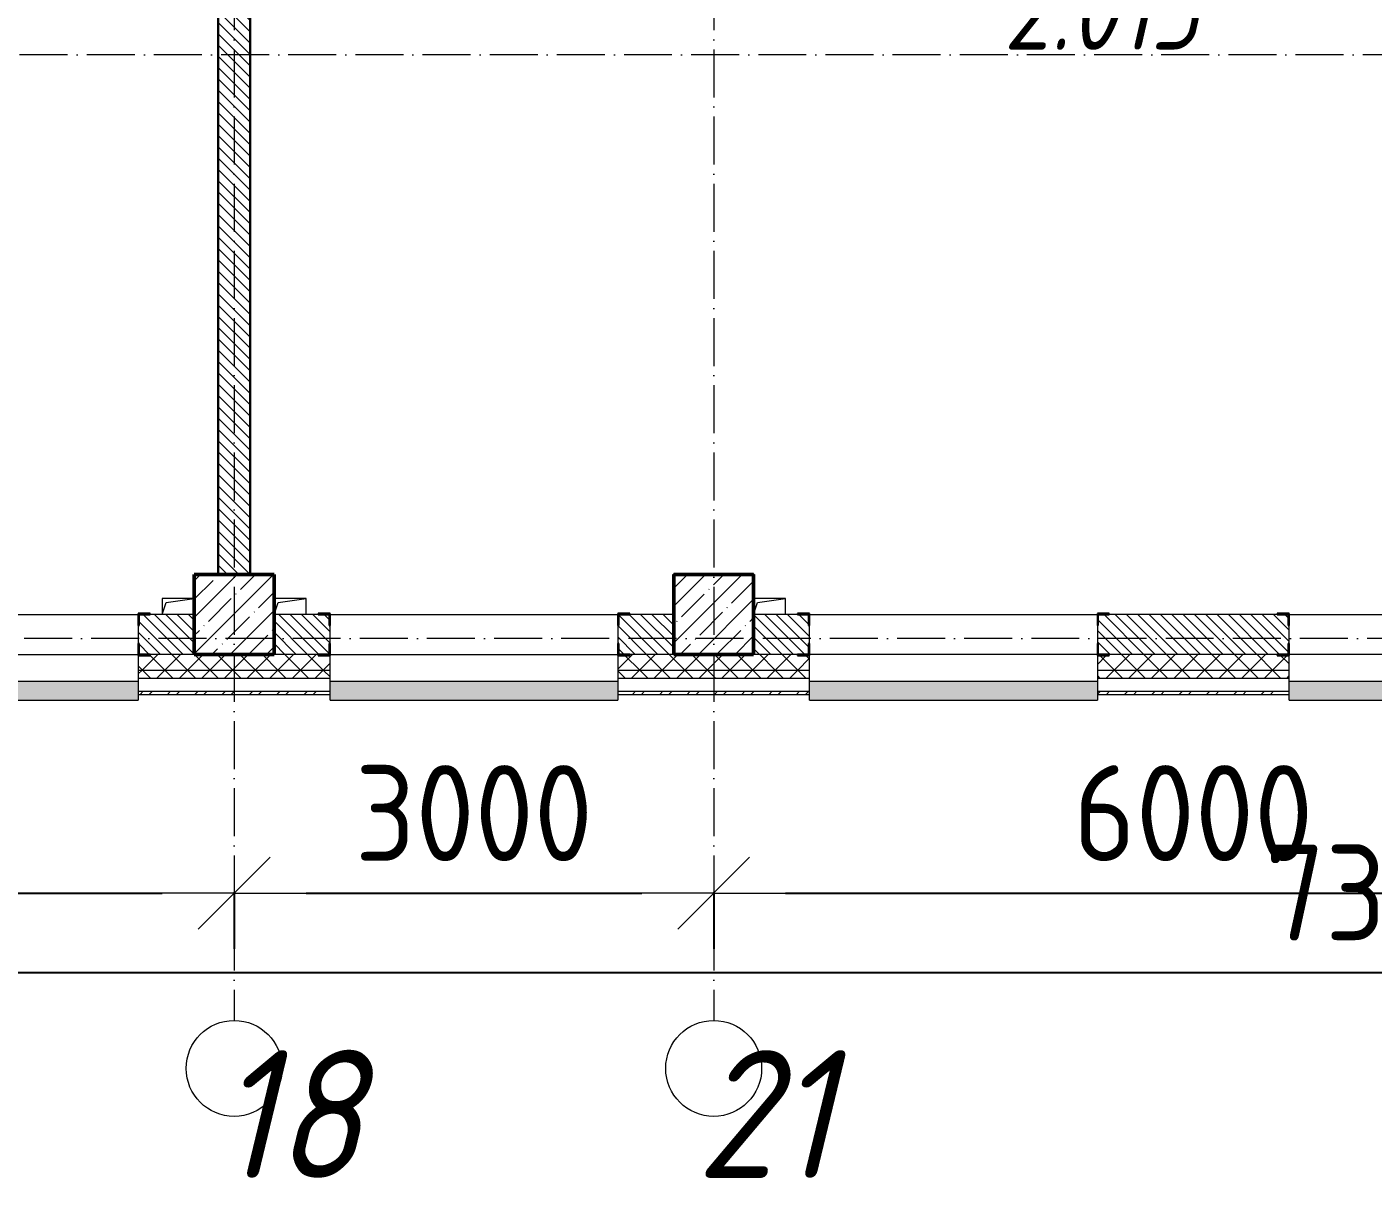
# Model space of a CAD drawing. Header units: millimetres. Extents: x 2294 to 908349, y -83289 to 219220.
# Drawn here: x 33216 to 41638, y 57931 to 65131 of the extents above; entities that cross this region are included whole.
import ezdxf

# ---------------------------------------------------------------- set-up
doc = ezdxf.new("R2010")
doc.units = ezdxf.units.MM
doc.linetypes.add('50_200_ШТРИХ_1Т_ш5_п1_п1_', pattern=[700, 500, -100, 0, -100])
for name, color, linetype, lineweight in [('2.4) ПГП вычит ЖБбалки 0.4 м -', 24, 'Continuous', 30), ('3.3) Вычитаем ЖБбалки 0.4м -', 31, 'Continuous', 30), ('A-____-____-DIMS', 7, 'Continuous', 9), ('A-GENM-____-MCUT', 7, 'Continuous', 25), ('A-GENM-____-OTLN', 7, 'Continuous', 9), ('A-GENM-____-OTLN-1', 7, 'Continuous', 25), ('A-GLAZ-____-OTLN', 7, 'Continuous', 9), ('A-WALL-____-MCUT', 7, 'Continuous', 13), ('A-WALL-____-MCUT-1', 7, 'Continuous', 9), ('A-WALL-____-OTLN', 7, 'Continuous', 9), ('A-WALL-____-PATT-1', 7, 'Continuous', 9), ('A-WALL-FNSH-MCUT-1', 7, 'Continuous', 9), ('S-COLS-____-MCUT', 7, 'Continuous', 50), ('S-COLS-____-OTLN', 7, 'Continuous', 9), ('S-GRID-____-IDEN', 7, 'Continuous', 9), ('S-GRID-____-OTLN-1', 7, '50_200_ШТРИХ_1Т_ш5_п1_п1_', 9), ('Марки помещений', 7, 'Continuous', 9)]:
    doc.layers.add(name, color=color, linetype=linetype, lineweight=lineweight)
doc.layers.add('A-GLAZ-____-OTLN-1', color=7, linetype='Continuous', lineweight=9, true_color=0xc0c0c0)
doc.styles.add('ISOCPEUR_I_2', font='isocpeui.ttf', dxfattribs={"width": 0.85, "height": 2.3})
doc.styles.add('ISOCPEUR_I_9', font='isocpeui.ttf', dxfattribs={"width": 0.9, "height": 250})
doc.styles.add('СПДС', font='isocpeur.ttf', dxfattribs={"width": 0.9})
doc.dimstyles.new('Размера А3', dxfattribs={"dimtxt": 800, "dimasz": 450, "dimexe": 350, "dimexo": 100, "dimgap": 200, "dimtad": 1, "dimdec": 0, "dimrnd": 10, "dimzin": 0, "dimdsep": 46, "dimtxsty": 'СПДС', "dimblk": 'ARROWHEAD_6', "dimcen": 1, "dimclrd": 5, "dimclre": 5, "dimclrt": 5, "dimazin": 0, "dimtfac": 1, "dimtdec": 0, "dimtmove": 2, "dimatfit": 3, "dimfxl": 1, "dimtolj": 1, "dimtzin": 0, "dimarcsym": 0})
pattern_1 = [(135, (7562.787, 6025.276), (-35.35534, -35.35534), [])]
pattern_2 = [(45, (7562.79, 6025.28), (-70.71068, 70.71068), []), (135, (7562.79, 6025.28), (-70.71068, -70.71068), [])]

# ---------------------------------------------------------------- blocks, each defined once
blk = doc.blocks.new('BSC_Колонна _Прямоугольная - 500х500-25642906-АР1_План отверстий 2 этажа в осях 1-64_Ю-ЯЯ')
at = {"layer": 'S-COLS-____-OTLN'}
h = blk.add_hatch(dxfattribs=at)
h.set_pattern_fill('FP_20', color=256, style=0, pattern_type=2)
h.set_pattern_definition([(45, (-26950, -55431.04), (-114.04925, 114.04925), []), (45, (-26835.95, -55431.04), (-114.04925, 114.04925), [201.613, -40.323, 3.353, -36.97])])
h.paths.add_polyline_path([(-250, -250), (250, -250), (250, 250), (-250, 250), (-250, 179.1)], flags=0)
at = {"layer": 'S-COLS-____-MCUT'}
for p, q in [((250, 250), (-250, 250)), ((-250, 250), (-250, -250)), ((250, -250), (250, 250)), ((-250, -250), (250, -250))]:
    blk.add_line(p, q, dxfattribs=at)
blk = doc.blocks.new('BSC_Колонна _Прямоугольная - 500х500-V47-АР1_План отверстий 2 этажа в осях 1-64_Ю-ЯЯ')
at = {"layer": 'S-COLS-____-OTLN'}
h = blk.add_hatch(dxfattribs=at)
h.set_pattern_fill('FP_57', color=256, style=0, pattern_type=2)
h.set_pattern_definition([(45, (-29950, -55431.04), (-114.04925, 114.04925), []), (45, (-29835.95, -55431.04), (-114.04925, 114.04925), [201.613, -40.323, 3.353, -36.97])])
h.paths.add_polyline_path([(-250, -250), (250, -250), (250, 250), (-250, 250)], flags=0)
at = {"layer": 'S-COLS-____-MCUT'}
for p, q in [((250, 250), (-250, 250)), ((-250, 250), (-250, -250)), ((250, -250), (250, 250)), ((-250, -250), (250, -250))]:
    blk.add_line(p, q, dxfattribs=at)
blk = doc.blocks.new('Фахверк_СКБ_Уголок - 250_2700-27497298-АР1_План отверстий 2 этажа в осях 1-64_Ю-ЯЯ')
at = {"layer": 'A-GENM-____-MCUT'}
for p, q in [((200, 181), (125, 181)), ((125, 181), (125, 106)), ((131, 106), (131, 175)), ((131, 175), (200, 175)), ((200, 175), (200, 181)), ((125, 106), (131, 106)), ((131, -6), (125, -6)), ((125, -6), (125, -81)), ((125, -81), (200, -81)), ((131, -75), (131, -6)), ((200, -75), (131, -75)), ((200, -81), (200, -75))]:
    blk.add_line(p, q, dxfattribs=at)
blk = doc.blocks.new('AR_Отверстие прямоугольное _в плите_ - AR_Отверстие прямоугольное _в плите_-V167-АР1_План отверстий 2 этажа в осях 1-64_Ю-ЯЯ')
at = {"layer": 'A-GENM-____-OTLN'}
for p, q in [((100, 50), (-100, 50)), ((-100, -50), (-75, 25)), ((-75, 25), (100, 50)), ((100, -50), (100, 50))]:
    blk.add_line(p, q, dxfattribs=at)
blk = doc.blocks.new('AR_Отверстие прямоугольное _в плите_ - AR_Отверстие прямоугольное _в плите_-V175-АР1_План отверстий 2 этажа в осях 1-64_Ю-ЯЯ')
at = {"layer": 'A-GENM-____-OTLN'}
for p, q in [((100, 50), (-100, 50)), ((-100, 50), (-100, -50)), ((-100, -50), (-75, 25)), ((-75, 25), (100, 50))]:
    blk.add_line(p, q, dxfattribs=at)
blk = doc.blocks.new('Отлив_СКБ - Отлив витража_120_НВФ-31885687-АР1_План отверстий 2 этажа в осях 1-64_Ю-ЯЯ')
at = {"layer": 'A-GLAZ-____-OTLN-1'}
for points in [[(0, 0), (0, -2), (1800, -2), (1800, 0), (1023.3, 0)], [(0, -83), (0, -120), (1800, -120), (1800, -2), (0, -2), (0, -63)]]:
    blk.add_hatch(color=256, dxfattribs=at).paths.add_polyline_path(points, flags=0)
at = {"layer": 'A-GLAZ-____-OTLN'}
for p, q in [((0, 0), (1800, 0)), ((1800, -2), (0, -2)), ((0, -120), (0, -83)), ((1800, -83), (1800, -120)), ((0, -120), (1800, -120))]:
    blk.add_line(p, q, dxfattribs=at)
blk = doc.blocks.new('2floor')
at = {"layer": 'A-WALL-____-PATT-1'}
h = blk.add_hatch(dxfattribs=at)
h.set_pattern_fill('FP_6', color=256, style=0, pattern_type=2)
h.set_pattern_definition(pattern_1)
h.paths.add_polyline_path([(34412.8, 61706.3), (34612.8, 61706.3), (34612.8, 65200.3), (34543.8, 65200.3), (34543.8, 65206.3), (34612.8, 65206.3), (34612.8, 68706.3), (34412.8, 68706.3), (34412.8, 65206.3), (34481.8, 65206.3), (34481.8, 65200.3), (34412.8, 65200.3), (34412.8, 63249.9)], flags=0)
h = blk.add_hatch(dxfattribs=at)
h.set_pattern_fill('FP_6', color=256, style=0, pattern_type=2)
h.set_pattern_definition(pattern_1)
h.paths.add_polyline_path([(34060.1, 61206.3), (34262.8, 61206.3), (34262.8, 61456.3), (33918.8, 61456.3), (33918.8, 61387.3), (33912.8, 61387.3), (33912.8, 61275.3), (33918.8, 61275.3), (33918.8, 61206.3), (33987.8, 61206.3)], flags=0)
h.paths.add_polyline_path([(32037.8, 61206.3), (32106.8, 61206.3), (32106.8, 61275.3), (32112.8, 61275.3), (32112.8, 61387.3), (32106.8, 61387.3), (32106.8, 61456.3), (30918.8, 61456.3), (30918.8, 61387.3), (30912.8, 61387.3), (30912.8, 61275.3), (30918.8, 61275.3), (30918.8, 61206.3), (31408.9, 61206.3)], flags=0)
h.paths.add_polyline_path([(28856.8, 61206.3), (29106.8, 61206.3), (29106.8, 61275.3), (29112.8, 61275.3), (29112.8, 61387.3), (29106.8, 61387.3), (29106.8, 61456.3), (28762.8, 61456.3), (28762.8, 61206.3)], flags=0)
h = blk.add_hatch(dxfattribs=at)
h.set_pattern_fill('FP_6', color=256, style=0, pattern_type=2)
h.set_pattern_definition(pattern_1)
h.paths.add_polyline_path([(36987.8, 61206.3), (37262.8, 61206.3), (37262.8, 61456.3), (36918.8, 61456.3), (36918.8, 61387.3), (36912.8, 61387.3), (36912.8, 61275.3), (36918.8, 61275.3), (36918.8, 61206.3)], flags=0)
h.paths.add_polyline_path([(34762.8, 61206.3), (35106.8, 61206.3), (35106.8, 61275.3), (35112.8, 61275.3), (35112.8, 61387.3), (35106.8, 61387.3), (35106.8, 61456.3), (34762.8, 61456.3)], flags=0)
h = blk.add_hatch(dxfattribs=at)
h.set_pattern_fill('FP_6', color=256, style=0, pattern_type=2)
h.set_pattern_definition(pattern_1)
h.paths.add_polyline_path([(42918.8, 61206.3), (43262.8, 61206.3), (43262.8, 61456.3), (42918.8, 61456.3), (42918.8, 61387.3), (42912.8, 61387.3), (42912.8, 61275.3), (42918.8, 61275.3)], flags=0)
h.paths.add_polyline_path([(41037.8, 61206.3), (41106.8, 61206.3), (41106.8, 61275.3), (41112.8, 61275.3), (41112.8, 61387.3), (41106.8, 61387.3), (41106.8, 61456.3), (39918.8, 61456.3), (39918.8, 61387.3), (39912.8, 61387.3), (39912.8, 61275.3), (39918.8, 61275.3), (39918.8, 61206.3), (39987.8, 61206.3)], flags=0)
h.paths.add_polyline_path([(38106.8, 61206.3), (38106.8, 61275.3), (38112.8, 61275.3), (38112.8, 61387.3), (38106.8, 61387.3), (38106.8, 61456.3), (37762.8, 61456.3), (37762.8, 61206.3), (38037.8, 61206.3)], flags=0)
h = blk.add_hatch(dxfattribs=at)
h.set_pattern_fill('FP_1', color=256, style=0, pattern_type=2)
h.set_pattern_definition(pattern_2)
h.paths.add_polyline_path([(81782.6, 61106.3), (81862.8, 61106.3), (81862.8, 61206.3), (75512.8, 61206.3), (75512.8, 61106.3), (78247.6, 61106.3)], flags=0)
h.paths.add_polyline_path([(72562.8, 61106.3), (74512.8, 61106.3), (74512.8, 61206.3), (72637.8, 61206.3), (72637.8, 61200.3), (72562.8, 61200.3)], flags=0)
h.paths.add_polyline_path([(71562.8, 61106.3), (71562.8, 61200.3), (71487.8, 61200.3), (71487.8, 61206.3), (70537.8, 61206.3), (70537.8, 61200.3), (70462.8, 61200.3), (70462.8, 61106.3), (71177.6, 61106.3)], flags=0)
h.paths.add_polyline_path([(67642.6, 61106.3), (68662.8, 61106.3), (68662.8, 61200.3), (68587.8, 61200.3), (68587.8, 61206.3), (67537.8, 61206.3), (67537.8, 61200.3), (67462.8, 61200.3), (67462.8, 61106.3), (67537.8, 61106.3)], flags=0)
h.paths.add_polyline_path([(65662.8, 61106.3), (65662.8, 61200.3), (65587.8, 61200.3), (65587.8, 61206.3), (64537.8, 61206.3), (64537.8, 61200.3), (64462.8, 61200.3), (64462.8, 61106.3), (64991.4, 61106.3)], flags=0)
h.paths.add_polyline_path([(61898.3, 61106.3), (62662.8, 61106.3), (62662.8, 61200.3), (62587.8, 61200.3), (62587.8, 61206.3), (61537.8, 61206.3), (61537.8, 61200.3), (61462.8, 61200.3), (61462.8, 61106.3), (61812.8, 61106.3)], flags=0)
h.paths.add_polyline_path([(59587.8, 61106.3), (59662.8, 61106.3), (59662.8, 61200.3), (59587.8, 61200.3), (59587.8, 61206.3), (58537.8, 61206.3), (58537.8, 61200.3), (58462.8, 61200.3), (58462.8, 61106.3), (58805.1, 61106.3)], flags=0)
h.paths.add_polyline_path([(55462.8, 61106.3), (56662.8, 61106.3), (56662.8, 61200.3), (56587.8, 61200.3), (56587.8, 61206.3), (55537.8, 61206.3), (55537.8, 61200.3), (55462.8, 61200.3)], flags=0)
h.paths.add_polyline_path([(50037.8, 61106.3), (50112.8, 61106.3), (50112.8, 61200.3), (50037.8, 61200.3), (50037.8, 61206.3), (48987.8, 61206.3), (48987.8, 61200.3), (48912.8, 61200.3), (48912.8, 61106.3), (49967.6, 61106.3)], flags=0)
h.paths.add_polyline_path([(51987.8, 61106.3), (53662.8, 61106.3), (53662.8, 61200.3), (53587.8, 61200.3), (53587.8, 61206.3), (51987.8, 61206.3), (51987.8, 61200.3), (51912.8, 61200.3), (51912.8, 61106.3)], flags=0)
h.paths.add_polyline_path([(47037.8, 61106.3), (47112.8, 61106.3), (47112.8, 61200.3), (47037.8, 61200.3), (47037.8, 61206.3), (45987.8, 61206.3), (45987.8, 61200.3), (45912.8, 61200.3), (45912.8, 61106.3), (46762.8, 61106.3)], flags=0)
h.paths.add_polyline_path([(44112.8, 61106.3), (44112.8, 61200.3), (44037.8, 61200.3), (44037.8, 61206.3), (42987.8, 61206.3), (42987.8, 61200.3), (42912.8, 61200.3), (42912.8, 61106.3), (43781.4, 61106.3)], flags=0)
h.paths.add_polyline_path([(39912.8, 61106.3), (41112.8, 61106.3), (41112.8, 61200.3), (41037.8, 61200.3), (41037.8, 61206.3), (39987.8, 61206.3), (39987.8, 61200.3), (39912.8, 61200.3)], flags=0)
h.paths.add_polyline_path([(38112.8, 61106.3), (38112.8, 61200.3), (38037.8, 61200.3), (38037.8, 61206.3), (36987.8, 61206.3), (36987.8, 61200.3), (36912.8, 61200.3), (36912.8, 61106.3), (38037.8, 61106.3)], flags=0)
h.paths.add_polyline_path([(34262.8, 61106.3), (35112.8, 61106.3), (35112.8, 61200.3), (35037.8, 61200.3), (35037.8, 61206.3), (33987.8, 61206.3), (33987.8, 61200.3), (33912.8, 61200.3), (33912.8, 61106.3), (34060.1, 61106.3)], flags=0)
h.paths.add_polyline_path([(32112.8, 61106.3), (32112.8, 61200.3), (32037.8, 61200.3), (32037.8, 61206.3), (30987.8, 61206.3), (30987.8, 61200.3), (30912.8, 61200.3), (30912.8, 61106.3), (31408.9, 61106.3)], flags=0)
h.paths.add_polyline_path([(29112.8, 61106.3), (29112.8, 61200.3), (29037.8, 61200.3), (29037.8, 61206.3), (27987.8, 61206.3), (27987.8, 61200.3), (27912.8, 61200.3), (27912.8, 61106.3), (29037.8, 61106.3)], flags=0)
h.paths.add_polyline_path([(26112.8, 61106.3), (26112.8, 61200.3), (26037.8, 61200.3), (26037.8, 61206.3), (24987.8, 61206.3), (24987.8, 61200.3), (24912.8, 61200.3), (24912.8, 61106.3), (26106.4, 61106.3)], flags=0)
h.paths.add_polyline_path([(23912.8, 61106.3), (23912.8, 61200.3), (23837.8, 61200.3), (23837.8, 61206.3), (14112.8, 61206.3), (14112.8, 61106.3), (23455.1, 61106.3)], flags=0)
h.paths.add_polyline_path([(13112.8, 61106.3), (13112.8, 61206.3), (5112.8, 61206.3), (5112.8, 61106.3), (11082.6, 61106.3)], flags=0)
h = blk.add_hatch(dxfattribs=at)
h.set_pattern_fill('FP_1', color=256, style=0, pattern_type=2)
h.set_pattern_definition(pattern_2)
h.paths.add_polyline_path([(81862.8, 61056.3), (81862.8, 61106.3), (75512.8, 61106.3), (75512.8, 61056.3), (81782.6, 61056.3)], flags=0)
h.paths.add_polyline_path([(74512.8, 61056.3), (74512.8, 61106.3), (72562.8, 61106.3), (72562.8, 61056.3), (72945.1, 61056.3)], flags=0)
h.paths.add_polyline_path([(71562.8, 61056.3), (71562.8, 61106.3), (70462.8, 61106.3), (70462.8, 61056.3), (71177.6, 61056.3)], flags=0)
h.paths.add_polyline_path([(68662.8, 61056.3), (68662.8, 61106.3), (67462.8, 61106.3), (67462.8, 61056.3), (67642.6, 61056.3)], flags=0)
h.paths.add_polyline_path([(65662.8, 61056.3), (65662.8, 61106.3), (64462.8, 61106.3), (64462.8, 61056.3), (64991.4, 61056.3)], flags=0)
h.paths.add_polyline_path([(62662.8, 61056.3), (62662.8, 61106.3), (61462.8, 61106.3), (61462.8, 61056.3), (62340.1, 61056.3)], flags=0)
h.paths.add_polyline_path([(58462.8, 61056.3), (59662.8, 61056.3), (59662.8, 61106.3), (58462.8, 61106.3)], flags=0)
h.paths.add_polyline_path([(56153.9, 61056.3), (56662.8, 61056.3), (56662.8, 61106.3), (55462.8, 61106.3), (55462.8, 61056.3)], flags=0)
h.paths.add_polyline_path([(51912.8, 61056.3), (53662.8, 61056.3), (53662.8, 61106.3), (51912.8, 61106.3)], flags=0)
h.paths.add_polyline_path([(48912.8, 61056.3), (50112.8, 61056.3), (50112.8, 61106.3), (48912.8, 61106.3)], flags=0)
h.paths.add_polyline_path([(47112.8, 61056.3), (47112.8, 61106.3), (45912.8, 61106.3), (45912.8, 61056.3), (46432.6, 61056.3)], flags=0)
h.paths.add_polyline_path([(41112.8, 61056.3), (41112.8, 61106.3), (39912.8, 61106.3), (39912.8, 61056.3)], flags=0)
h.paths.add_polyline_path([(42912.8, 61056.3), (44112.8, 61056.3), (44112.8, 61106.3), (42912.8, 61106.3)], flags=0)
h.paths.add_polyline_path([(38112.8, 61056.3), (38112.8, 61106.3), (36912.8, 61106.3), (36912.8, 61056.3), (37595.1, 61056.3)], flags=0)
h.paths.add_polyline_path([(35112.8, 61056.3), (35112.8, 61106.3), (33912.8, 61106.3), (33912.8, 61056.3), (34943.9, 61056.3)], flags=0)
h.paths.add_polyline_path([(30912.8, 61056.3), (32112.8, 61056.3), (32112.8, 61106.3), (30912.8, 61106.3)], flags=0)
h.paths.add_polyline_path([(29112.8, 61056.3), (29112.8, 61106.3), (27912.8, 61106.3), (27912.8, 61056.3), (28757.6, 61056.3)], flags=0)
h.paths.add_polyline_path([(26106.4, 61056.3), (26112.8, 61056.3), (26112.8, 61106.3), (24912.8, 61106.3), (24912.8, 61056.3), (25222.6, 61056.3)], flags=0)
h.paths.add_polyline_path([(23912.8, 61056.3), (23912.8, 61106.3), (14112.8, 61106.3), (14112.8, 61056.3), (23455.1, 61056.3)], flags=0)
h.paths.add_polyline_path([(13112.8, 61056.3), (13112.8, 61106.3), (5012.8, 61106.3), (5012.8, 61056.3), (11082.6, 61056.3)], flags=0)
h = blk.add_hatch(dxfattribs=at)
h.set_pattern_fill('FP_3', color=256, style=0, pattern_type=2)
h.set_pattern_definition([(45, (7562.79, 6025.28), (-85.53659, 85.53659), []), (45, (7619.81, 6025.28), (-85.53659, 85.53659), [])])
h.paths.add_polyline_path([(52777.8, 60956.3), (52777.8, 60976.3), (51912.8, 60976.3), (51912.8, 60956.3), (52618.9, 60956.3)], flags=0)
h.paths.add_polyline_path([(49967.6, 60956.3), (50112.8, 60956.3), (50112.8, 60976.3), (48912.8, 60976.3), (48912.8, 60956.3)], flags=0)
h.paths.add_polyline_path([(46432.6, 60956.3), (47112.8, 60956.3), (47112.8, 60976.3), (45912.8, 60976.3), (45912.8, 60956.3)], flags=0)
h.paths.add_polyline_path([(44112.8, 60956.3), (44112.8, 60976.3), (42912.8, 60976.3), (42912.8, 60956.3), (43781.4, 60956.3)], flags=0)
h.paths.add_polyline_path([(41112.8, 60956.3), (41112.8, 60976.3), (39912.8, 60976.3), (39912.8, 60956.3)], flags=0)
h.paths.add_polyline_path([(38112.8, 60956.3), (38112.8, 60976.3), (36912.8, 60976.3), (36912.8, 60956.3), (37595.1, 60956.3)], flags=0)
h.paths.add_polyline_path([(34943.9, 60956.3), (35112.8, 60956.3), (35112.8, 60976.3), (33912.8, 60976.3), (33912.8, 60956.3), (34060.1, 60956.3)], flags=0)
h.paths.add_polyline_path([(32112.8, 60956.3), (32112.8, 60976.3), (30912.8, 60976.3), (30912.8, 60956.3), (31408.9, 60956.3)], flags=0)
h.paths.add_polyline_path([(28757.6, 60956.3), (29112.8, 60956.3), (29112.8, 60976.3), (27912.8, 60976.3), (27912.8, 60956.3)], flags=0)
h.paths.add_polyline_path([(24912.8, 60956.3), (26112.8, 60956.3), (26112.8, 60976.3), (24912.8, 60976.3)], flags=0)
h.paths.add_polyline_path([(23912.8, 60956.3), (23912.8, 60976.3), (14112.8, 60976.3), (14112.8, 60956.3), (23455.1, 60956.3)], flags=0)
h.paths.add_polyline_path([(13112.8, 60956.3), (13112.8, 60976.3), (4882.8, 60976.3), (4882.8, 60956.3), (11082.6, 60956.3)], flags=0)
at = {"layer": '2.4) ПГП вычит ЖБбалки 0.4 м -'}
for points in [[(34412.8, 68356.3), (34412.8, 61706.3)], [(34612.8, 61706.3), (34612.8, 68306.3)]]:
    blk.add_lwpolyline(points, dxfattribs=at)
at = {"layer": '3.3) Вычитаем ЖБбалки 0.4м -'}
blk.add_lwpolyline([(37262.8, 61456.3), (37262.8, 61706.3), (37762.8, 61706.3), (37762.8, 61456.3)], dxfattribs=at)
at = {"layer": 'A-WALL-____-MCUT'}
for p, q in [((34412.8, 65131.3), (34412.8, 61706.3)), ((34612.8, 61706.3), (34612.8, 65131.3)), ((34262.8, 61456.3), (33987.8, 61456.3)), ((35037.8, 61456.3), (34762.8, 61456.3)), ((37262.8, 61456.3), (36987.8, 61456.3)), ((38037.8, 61456.3), (37762.8, 61456.3)), ((41037.8, 61456.3), (39987.8, 61456.3)), ((33912.8, 61387.3), (33912.8, 61275.3)), ((35112.8, 61275.3), (35112.8, 61387.3)), ((36912.8, 61387.3), (36912.8, 61275.3)), ((38112.8, 61275.3), (38112.8, 61387.3)), ((39912.8, 61387.3), (39912.8, 61275.3)), ((41112.8, 61275.3), (41112.8, 61387.3)), ((33912.8, 61200.3), (33912.8, 60976.3)), ((35112.8, 60976.3), (35112.8, 61200.3)), ((36912.8, 61200.3), (36912.8, 60976.3)), ((38112.8, 60976.3), (38112.8, 61200.3)), ((39912.8, 61200.3), (39912.8, 60976.3)), ((41112.8, 60976.3), (41112.8, 61200.3)), ((33912.8, 60976.3), (35112.8, 60976.3)), ((36912.8, 60976.3), (38112.8, 60976.3)), ((39912.8, 60976.3), (41112.8, 60976.3))]:
    blk.add_line(p, q, dxfattribs=at)
at = {"layer": 'A-WALL-____-MCUT-1'}
for p, q in [((34262.8, 61206.3), (33987.8, 61206.3)), ((35037.8, 61206.3), (34762.8, 61206.3)), ((37262.8, 61206.3), (36987.8, 61206.3)), ((38037.8, 61206.3), (37762.8, 61206.3)), ((41037.8, 61206.3), (39987.8, 61206.3)), ((35112.8, 61106.3), (33912.8, 61106.3)), ((35112.8, 61056.3), (33912.8, 61056.3)), ((38112.8, 61106.3), (36912.8, 61106.3)), ((38112.8, 61056.3), (36912.8, 61056.3)), ((41112.8, 61106.3), (39912.8, 61106.3)), ((41112.8, 61056.3), (39912.8, 61056.3))]:
    blk.add_line(p, q, dxfattribs=at)
at = {"layer": 'A-WALL-____-OTLN'}
for p, q in [((32112.8, 61456.3), (33912.8, 61456.3)), ((35112.8, 61456.3), (36912.8, 61456.3)), ((38112.8, 61456.3), (39912.8, 61456.3)), ((41112.8, 61456.3), (42912.8, 61456.3)), ((32112.8, 61206.3), (33912.8, 61206.3)), ((35112.8, 61206.3), (36912.8, 61206.3)), ((39912.8, 61206.3), (38112.8, 61206.3)), ((42912.8, 61206.3), (41112.8, 61206.3))]:
    blk.add_line(p, q, dxfattribs=at)
at = {"layer": 'A-WALL-FNSH-MCUT-1'}
for p, q in [((33912.8, 60976.3), (33912.8, 60976.3)), ((33912.8, 60976.3), (33912.8, 60956.3)), ((35112.8, 60956.3), (35112.8, 60976.3)), ((36912.8, 60976.3), (36912.8, 60956.3)), ((38112.8, 60956.3), (38112.8, 60976.3)), ((39912.8, 60976.3), (39912.8, 60976.3)), ((39912.8, 60976.3), (39912.8, 60956.3)), ((41112.8, 60956.3), (41112.8, 60976.3)), ((33912.8, 60956.3), (35112.8, 60956.3)), ((36912.8, 60956.3), (38112.8, 60956.3)), ((39912.8, 60956.3), (41112.8, 60956.3))]:
    blk.add_line(p, q, dxfattribs=at)
at = {"layer": 'A-GENM-____-OTLN'}
for name, p in [('AR_Отверстие прямоугольное _в плите_ - AR_Отверстие прямоугольное _в плите_-V175-АР1_План отверстий 2 этажа в осях 1-64_Ю-ЯЯ', (34162.8, 61506.3)), ('AR_Отверстие прямоугольное _в плите_ - AR_Отверстие прямоугольное _в плите_-V167-АР1_План отверстий 2 этажа в осях 1-64_Ю-ЯЯ', (34862.8, 61506.3)), ('AR_Отверстие прямоугольное _в плите_ - AR_Отверстие прямоугольное _в плите_-V167-АР1_План отверстий 2 этажа в осях 1-64_Ю-ЯЯ', (37862.8, 61506.3))]:
    blk.add_blockref(name, p, dxfattribs=at)
at = {"layer": 'A-GENM-____-OTLN-1'}
for p in [(33787.8, 61281.3), (36787.8, 61281.3), (39787.8, 61281.3)]:
    blk.add_blockref('Фахверк_СКБ_Уголок - 250_2700-27497298-АР1_План отверстий 2 этажа в осях 1-64_Ю-ЯЯ', p, dxfattribs=at)
at = {"layer": 'A-GENM-____-OTLN-1', "rotation": 180}
for p in [(35237.8, 61381.3), (38237.8, 61381.3), (41237.8, 61381.3)]:
    blk.add_blockref('Фахверк_СКБ_Уголок - 250_2700-27497298-АР1_План отверстий 2 этажа в осях 1-64_Ю-ЯЯ', p, dxfattribs=at)
at = {"layer": 'A-GLAZ-____-OTLN'}
for p in [(32112.8, 61039.3), (35112.8, 61039.3), (38112.8, 61039.3), (41112.8, 61039.3)]:
    blk.add_blockref('Отлив_СКБ - Отлив витража_120_НВФ-31885687-АР1_План отверстий 2 этажа в осях 1-64_Ю-ЯЯ', p, dxfattribs=at)
at = {"layer": 'S-COLS-____-OTLN'}
for name, p in [('BSC_Колонна _Прямоугольная - 500х500-25642906-АР1_План отверстий 2 этажа в осях 1-64_Ю-ЯЯ', (34512.8, 61456.3)), ('BSC_Колонна _Прямоугольная - 500х500-V47-АР1_План отверстий 2 этажа в осях 1-64_Ю-ЯЯ', (37512.8, 61456.3))]:
    blk.add_blockref(name, p, dxfattribs=at)
at = {"layer": 'Марки помещений', "insert": (39325.3, 65488.4), "char_height": 500, "width": 737.552, "attachment_point": 1, "style": 'ISOCPEUR_I_2'}
blk.add_mtext('2.013', dxfattribs=at)
blk = doc.blocks.new('Ось сетки - Круг_Ø6_00__ISO-2_5_0_9K_-25732049-АР1_План отверстий 3 этажа в осях 1-64_Ю-ЯЯ')
at = {"layer": 'S-GRID-____-IDEN'}
blk.add_circle((0, 0), 3, dxfattribs=at)
blk = doc.blocks.new('ARROWHEAD_6')
at = {"color": 0, "linetype": 'Continuous'}
for p, q in [((-0.5, -0.5), (0.5, 0.5)), ((0, 0), (-1, 0))]:
    blk.add_line(p, q, dxfattribs=at)
blk = doc.blocks.new('*D2770')
at = {"layer": 'A-____-____-DIMS', "color": 0, "lineweight": -2, "transparency": 16777216}
for p, q in [((186533.5, 59719.8), (186533.5, 59363.7)), ((186983.5, 59713.7), (192083.5, 59713.7)), ((192533.5, 59719.8), (192533.5, 59363.7))]:
    blk.add_line(p, q, dxfattribs=at)
at = {"layer": 'Defpoints', "color": 0, "transparency": 16777216}
for p in [(186533.5, 59819.8), (192533.5, 59819.8), (192533.5, 59713.7)]:
    blk.add_point(p, dxfattribs=at)
at = {"layer": 'A-____-____-DIMS', "color": 0, "lineweight": -2, "transparency": 16777216, "xscale": 450, "yscale": 450, "zscale": 450, "rotation": 180}
blk.add_blockref('ARROWHEAD_6', (186533.5, 59713.7), dxfattribs=at)
at = {"layer": 'A-____-____-DIMS', "color": 0, "lineweight": -2, "transparency": 16777216, "xscale": 450, "yscale": 450, "zscale": 450}
blk.add_blockref('ARROWHEAD_6', (192533.5, 59713.7), dxfattribs=at)
at = {"layer": 'A-____-____-DIMS', "color": 0, "transparency": 16777216, "insert": (189533.5, 60213.7), "char_height": 600, "attachment_point": 5, "style": 'СПДС'}
blk.add_mtext('\\A1;6000', dxfattribs=at)
blk = doc.blocks.new('*D2771')
at = {"layer": 'A-____-____-DIMS', "color": 0, "lineweight": -2, "transparency": 16777216}
for p, q in [((192533.5, 59719.8), (192533.5, 59363.7)), ((192983.5, 59713.7), (195083.5, 59713.7)), ((195533.5, 59719.8), (195533.5, 59363.7))]:
    blk.add_line(p, q, dxfattribs=at)
at = {"layer": 'Defpoints', "color": 0, "transparency": 16777216}
for p in [(192533.5, 59819.8), (195533.5, 59819.8), (195533.5, 59713.7)]:
    blk.add_point(p, dxfattribs=at)
at = {"layer": 'A-____-____-DIMS', "color": 0, "lineweight": -2, "transparency": 16777216, "xscale": 450, "yscale": 450, "zscale": 450, "rotation": 180}
blk.add_blockref('ARROWHEAD_6', (192533.5, 59713.7), dxfattribs=at)
at = {"layer": 'A-____-____-DIMS', "color": 0, "lineweight": -2, "transparency": 16777216, "xscale": 450, "yscale": 450, "zscale": 450}
blk.add_blockref('ARROWHEAD_6', (195533.5, 59713.7), dxfattribs=at)
at = {"layer": 'A-____-____-DIMS', "color": 0, "transparency": 16777216, "insert": (194033.5, 60213.7), "char_height": 600, "attachment_point": 5, "style": 'СПДС'}
blk.add_mtext('\\A1;3000', dxfattribs=at)
blk = doc.blocks.new('*D2772')
at = {"layer": 'A-____-____-DIMS', "color": 0, "lineweight": -2, "transparency": 16777216}
for p, q in [((195533.5, 59719.8), (195533.5, 59363.7)), ((195983.5, 59713.7), (201083.5, 59713.7)), ((201533.5, 59719.8), (201533.5, 59363.7))]:
    blk.add_line(p, q, dxfattribs=at)
at = {"layer": 'Defpoints', "color": 0, "transparency": 16777216}
for p in [(195533.5, 59819.8), (201533.5, 59819.8), (201533.5, 59713.7)]:
    blk.add_point(p, dxfattribs=at)
at = {"layer": 'A-____-____-DIMS', "color": 0, "lineweight": -2, "transparency": 16777216, "xscale": 450, "yscale": 450, "zscale": 450, "rotation": 180}
blk.add_blockref('ARROWHEAD_6', (195533.5, 59713.7), dxfattribs=at)
at = {"layer": 'A-____-____-DIMS', "color": 0, "lineweight": -2, "transparency": 16777216, "xscale": 450, "yscale": 450, "zscale": 450}
blk.add_blockref('ARROWHEAD_6', (201533.5, 59713.7), dxfattribs=at)
at = {"layer": 'A-____-____-DIMS', "color": 0, "transparency": 16777216, "insert": (198533.5, 60213.7), "char_height": 600, "attachment_point": 5, "style": 'СПДС'}
blk.add_mtext('\\A1;6000', dxfattribs=at)
blk = doc.blocks.new('*D2785')
at = {"layer": 'A-____-____-DIMS', "color": 0, "lineweight": -2, "transparency": 16777216}
for p, q in [((163233.5, 59223), (163233.5, 58866.9)), ((163683.5, 59216.9), (236183.5, 59216.9)), ((236633.5, 59223), (236633.5, 58866.9))]:
    blk.add_line(p, q, dxfattribs=at)
at = {"layer": 'Defpoints', "color": 0, "transparency": 16777216}
for p in [(163233.5, 59323), (236633.5, 59323), (236633.5, 59216.9)]:
    blk.add_point(p, dxfattribs=at)
at = {"layer": 'A-____-____-DIMS', "color": 0, "lineweight": -2, "transparency": 16777216, "xscale": 450, "yscale": 450, "zscale": 450, "rotation": 180}
blk.add_blockref('ARROWHEAD_6', (163233.5, 59216.9), dxfattribs=at)
at = {"layer": 'A-____-____-DIMS', "color": 0, "lineweight": -2, "transparency": 16777216, "xscale": 450, "yscale": 450, "zscale": 450}
blk.add_blockref('ARROWHEAD_6', (236633.5, 59216.9), dxfattribs=at)
at = {"layer": 'A-____-____-DIMS', "color": 0, "transparency": 16777216, "insert": (199933.5, 59716.9), "char_height": 600, "attachment_point": 5, "style": 'СПДС'}
blk.add_mtext('\\A1;73400', dxfattribs=at)
blk = doc.blocks.new('3osi')
at = {"layer": 'S-GRID-____-OTLN-1', "color": 251, "ltscale": 0.6, "true_color": 0x636466}
for p, q in [((192533.5, 96918.1), (192533.5, 58916.9)), ((195533.5, 96918.1), (195533.5, 58916.9)), ((241063.5, 64956.3), (160914.7, 64956.3)), ((269657.9, 61306.3), (160914.7, 61306.3))]:
    blk.add_line(p, q, dxfattribs=at)
at = {"layer": 'S-GRID-____-IDEN', "xscale": 99.99999999999993, "yscale": 99.99999999999993, "zscale": 99.99999999999993, "rotation": 180}
for p in [(192533.5, 58616.9), (195533.5, 58616.9)]:
    blk.add_blockref('Ось сетки - Круг_Ø6_00__ISO-2_5_0_9K_-25732049-АР1_План отверстий 3 этажа в осях 1-64_Ю-ЯЯ', p, dxfattribs=at)
at = {"layer": 'S-GRID-____-IDEN', "char_height": 800, "width": 346.329, "attachment_point": 1, "style": 'ISOCPEUR_I_9'}
for s, insert in [('18', (192423, 58730.8)), ('21', (195423, 58730.8))]:
    blk.add_mtext(s, dxfattribs=dict(at, insert=insert))
at = {"layer": 'A-____-____-DIMS'}
for base, p1, p2, picture, middle in [((192533.5, 59713.7), (186533.5, 59819.8), (192533.5, 59819.8), '*D2770', (189533.5, 60213.7)), ((195533.5, 59713.7), (192533.5, 59819.8), (195533.5, 59819.8), '*D2771', (194033.5, 60213.7)), ((201533.5, 59713.7), (195533.5, 59819.8), (201533.5, 59819.8), '*D2772', (198533.5, 60213.7)), ((236633.5, 59216.9), (163233.5, 59323), (236633.5, 59323), '*D2785', (199933.5, 59716.9))]:
    dim = blk.add_linear_dim(base=base, p1=p1, p2=p2, dimstyle='Размера А3', override={"dimtxt": 600, "dimclrd": 0, "dimclre": 0, "dimclrt": 0}, dxfattribs=at)
    dim.commit()
    dim.dimension.update_dxf_attribs({"geometry": picture, "text_midpoint": middle})

msp = doc.modelspace()

# ---------------------------------------------------------------- block references
for name, p in [('3osi', (-158020.7, 0)), ('2floor', (0, 0))]:
    msp.add_blockref(name, p)

doc.saveas('drawing.dxf')
